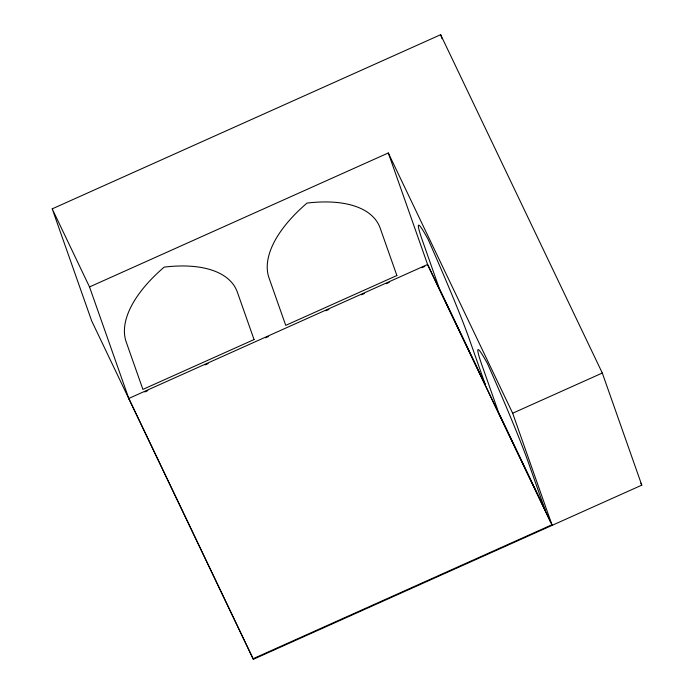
<?xml version="1.0" encoding="UTF-8"?>
<svg xmlns="http://www.w3.org/2000/svg" width="694" height="694" viewBox="0 0 694 694"><rect width="100%" height="100%" fill="white"/><g stroke="black" fill="none" stroke-linecap="round" stroke-linejoin="round"><path stroke-width="1.04" d="M52.215 208.851L440.647 34.7L602.305 373.034L641.785 485.149L253.353 659.3L91.695 320.966L52.215 208.851L89.517 286.926L128.997 399.05M89.517 286.926L388.31 152.966L512.666 413.216L552.146 525.341M144.829 391.945L147.796 390.618M205.181 364.888L208.148 363.561M265.533 337.831L268.509 336.503M325.885 310.773L328.861 309.446M361.505 294.803L364.471 293.475M386.246 283.716L389.213 282.38M421.857 267.745L424.832 266.418M512.666 413.216L602.305 373.034M253.145 658.71L551.938 524.751L427.591 264.492L128.789 398.46L253.353 659.3M640.857 483.189L641.785 485.149M550.75 522.4L427.799 265.082L388.31 152.966M440.647 34.7L442.078 38.777M254.056 339.566L142.903 389.395L126.221 342.038A131.739 62.581 -25.5 0 1 164.192 267.112A131.739 62.581 -25.5 0 1 237.374 292.209L254.056 339.566M396.881 275.527L285.728 325.365L269.046 278.008A131.739 62.581 -25.5 0 1 307.017 203.082A131.739 62.581 -25.5 0 1 380.199 228.17L396.881 275.527M485.453 384.97L439.189 288.157L422.516 240.801A131.739 5.916 65.9 0 1 428.033 239.196A131.739 5.916 65.9 0 1 468.771 337.614L485.453 384.97M544.894 509.37L498.63 412.557L481.957 365.2A131.739 5.916 65.9 0 1 487.474 363.604A131.739 5.916 65.9 0 1 528.212 462.013L544.894 509.37"/></g></svg>
